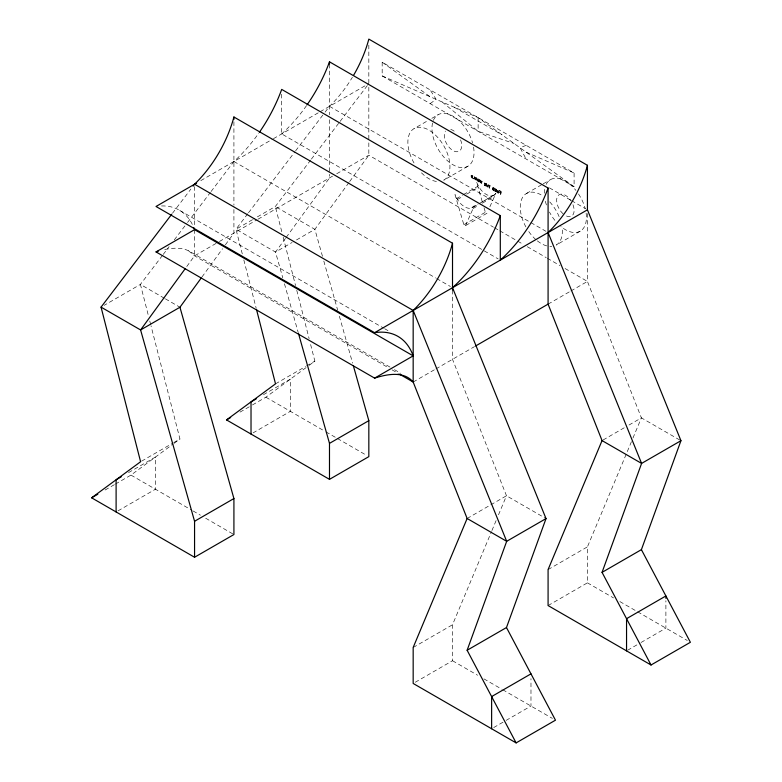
<?xml version="1.0" encoding="UTF-8"?>
<svg xmlns="http://www.w3.org/2000/svg" width="782" height="782" viewBox="0 0 782 782"><rect width="100%" height="100%" fill="white"/><g stroke="black" fill="none" stroke-linecap="round" stroke-linejoin="round"><path stroke-width="0.59" stroke-dasharray="3.91 2.93" d="M479.679 179.801L480.5 182.832M477.411 180.114L477.45 179.557M471.438 176.312L472.445 175.93L472.445 177.895L471.497 176.605M492.826 188.657L493.833 188.276L493.833 190.241L492.885 188.951M471.096 176.106L471.214 175.451M471.165 175.696L471.223 177.015A1.105 0.635 60 0 0 471.566 177.641L472.289 178.208M477.822 179.665L477.782 180.417M478.828 181.033L478.867 180.28M478.907 180.662L478.77 181.258M489.503 188.237L489.61 185.911L490.412 186.106M477.411 179.577L477.812 178.873A1.056 0.606 60 0 1 478.349 178.922M480.031 180.065L480.285 181.962L480.793 180.368L481.429 182.636L482.113 181.209L481.575 183.623M479.151 181.365L479.19 180.31A1.896 1.095 60 0 0 478.867 179.479L478.672 179.274M479.239 181.121L478.682 181.893M480.246 182.91L480.862 181.395M474.498 176.752L474.42 179.078C470.236 176.546 477 182.548 474.625 176.771M486.727 186.429L486.463 183.653L486.727 184.923L487.733 185.461L487.733 184.552M499.454 191.913L500.685 192.567L500.724 191.649L499.16 190.368L501.076 191.424L500.724 194.454M493.002 187.563L492.543 189.088M484.361 183.496L485.514 184.102L484.459 183.535M497.117 190.847L498.134 191.434L496.941 190.955L498.173 191.834L498.173 192.743L496.912 192.431L498.515 193.359L498.515 190.564L496.912 189.743L498.173 191.414L498.173 190.779M486.727 185.344L488.095 187.172M484.39 185.256L485.857 186.057L485.857 183.262L484.429 182.851M494.889 188.521L496.365 189.322L496.365 192.118C492.67 189.049 496.404 193.066 496.013 190.583L494.957 189.606M477.91 179.42L477.88 180.789M415.232 682.266L452.514 660.741L452.514 624.759L491.467 531.662M491.937 530.538L496.159 520.441M498.505 514.83L506.482 495.759L452.514 359.319L452.514 290.142M548.084 605.561L587.438 582.844L587.438 546.862L632.482 439.181M632.951 438.057L641.406 417.871L587.438 281.422L587.438 211.032M465.495 225.656L474.332 205.754L471.272 208.09A15.542 8.973 60 0 1 458.057 200.466L454.997 194.591L463.843 224.698L465.495 225.656L487.01 213.232L487.968 211.081M489.874 206.8L495.856 193.33L494.517 194.796L479.151 203.672L493.393 195.373M186.751 266.554L194.562 255.831L218.383 242.078M201.961 277.004L222.557 248.715M225.392 244.815L233.916 233.114L233.916 206.409M285.459 238.412L275.518 252.068L282.801 277.884M286.163 237.435L329.486 177.934L329.486 174.298M348.948 182.529L314.872 229.341L293.123 241.902M349.662 181.551L368.83 155.217L368.83 141.865M172.48 213.261L190.886 189.068M162.5 255.382L140.408 284.413L104.162 305.332M163.233 254.414L169.127 246.672M174.278 239.898L186.79 223.447M187.533 222.479L210.358 192.47M211.091 191.502L233.916 161.503A110.8 63.968 -60 0 0 258.764 133.175M247.757 213.75L235.978 229.234L242.615 255.196M248.49 212.782L294.882 151.816M295.616 150.848L324.335 113.107M325.068 112.139L329.486 106.332A90.067 52.003 -60 0 0 352.399 77.271M310.669 160.066L275.323 206.516L253.583 219.068M311.402 159.098L339.378 122.324M340.121 121.357L368.83 83.615L368.83 43.909M475.779 179.049L475.26 179.958L476.218 179.303L476.57 180.574M115.433 484.058L130.965 475.094L173.096 444.068M174.073 443.345L179.948 439.015L150.975 325.723M252.42 404.968L265.88 397.197L308.01 366.172M308.988 365.458L314.872 361.128L310.337 343.425M430.149 103.615L436.151 99.363L430.149 89.901M200.779 180.642L272.351 139.313M273.387 138.717L319.095 112.325M320.131 111.728L368.83 83.615M252.547 219.674L235.978 229.234L275.518 252.068L292.087 242.498M414.03 162.988A29.755 17.184 60 0 1 414.03 128.629L427.646 120.77M431.83 118.346L438.115 114.719M219.419 241.482L257.024 219.771M258.07 219.165L332.594 176.145M336.729 173.751L368.83 155.217L493.452 227.161M467.871 166.263L443.785 180.173A29.755 17.184 60 0 0 443.785 145.814A29.755 17.184 60 0 0 414.03 128.629M473.198 178.423L474.42 179.078M476.57 178.355L476.57 179.137L475.71 178.619M475.739 179.068L475.26 178.149M475.212 178.169L475.671 177.426L476.961 178.12L476.609 180.544M479.943 179.928L480.285 181.962M456.229 198.765L462.377 195.217M463.403 194.62L477.743 186.341M457.47 199.488L462.592 196.526M466.688 194.161L478.995 187.054M485.475 183.496L484.39 182.871M484.322 183.623L485.514 184.523L484.459 183.956M484.39 184.835L485.514 185.432L484.253 185.119M486.727 184.923L486.766 183.995M487.733 185.461L488.056 184.777M487.733 185.881L487.694 186.986M489.561 188.237L488.701 185.344M494.146 188.091L494.146 190.886L493.305 190.339M496.365 189.322L496.365 192.118M494.146 190.886L493.677 190.554M494.713 191.004L495.974 191.522M495.974 190.613L494.957 190.026M496.912 192.118L498.173 192.743M471.869 207.797L478.017 204.249M473.002 207.23L478.125 204.268M473.11 208.511L478.232 205.558M482.338 203.193L494.635 196.087M500.685 192.567L499.63 191.913M463.843 224.698L485.368 212.274L487.01 213.232M526.423 193.525L542.131 184.454M543.187 183.848L550.518 179.616M141.63 461.136L172.705 443.208M173.741 442.602L179.948 439.015M275.518 383.845L305.547 366.504M306.583 365.908L314.872 361.128M128.531 472.602L155.452 457.059L155.452 489.229L117.144 511.36M263.446 394.705L290.376 379.162L290.376 411.342L253.094 432.866M105.071 490.04L114.397 484.654M239.986 412.143L251.384 405.565M580.273 231.149L556.178 245.059A29.755 17.184 60 0 0 562.023 227.034M413.17 382.036L434.909 369.485M435.945 368.879L474.566 346.582M548.084 304.139L569.834 291.588M570.87 290.992L587.438 281.422L564.203 268.011M467.128 518.486L506.482 495.759L546.022 518.593M603.088 439.992L624.828 427.431M628.972 425.046L641.406 417.871L680.946 440.696M413.17 647.476L452.514 624.759M548.084 569.589L587.438 546.862M493.696 727.563L505.084 720.984M506.12 720.388L530.978 706.038L530.978 678.629M627.584 650.262L640.008 643.087M641.044 642.491L665.893 628.142L665.893 600.732M494.517 194.796L492.797 195.666A15.542 8.973 60 0 1 479.581 188.032L476.521 182.167L482.719 203.252M478.682 181.356L478.183 181.277M526.12 145.305L520.118 147.837L526.12 159.02M492.758 187.631L493.452 187.69M164.67 249.517C172.499 247.914 181.092 247.229 188.521 250.768L390.218 367.227M477.577 180.652L478.721 181.864M471.575 175.236L472.797 175.715L472.758 178.54L471.908 177.983M442.143 101.973L478.134 131.317L514.126 143.526M475.769 177.925L476.609 178.335M478.545 181.854L477.822 181.209M382.173 75.913L478.134 117.603L574.096 186.722L574.096 173.008L382.173 62.198L382.173 75.913L574.096 186.722M526.12 152.158L574.096 173.008M493.413 187.709L494.185 188.071M454.147 107.183L502.122 134.885M549.414 187.866L570.537 200.065M571.593 200.671L585.327 208.599M499.248 190.417L501.076 191.424L501.037 194.679M488.662 184.923L490.226 185.774M494.889 188.931L495.974 190.192M497.117 191.267L498.173 191.834L498.134 192.763M329.486 106.332L545.973 231.316M494.507 227.767L498.73 230.211M499.786 230.817L516.677 240.573M517.733 241.179L523.011 244.228M527.244 246.672L546.247 257.649M547.302 258.255L559.98 265.567M281.696 94.221L281.696 133.918L498.183 258.91M233.916 161.503L435.623 277.962M436.679 278.568L450.403 286.495M179.762 210.426L383.581 328.098M384.636 328.704L388.859 331.148M394.441 369.661L400.785 373.317M188.521 250.768L194.562 255.831L387.823 367.403M392.046 369.847L398.38 373.503M164.337 298.225L140.408 284.413L148.56 316.28M165.383 298.832L179.948 307.238M265.88 397.197L324.901 431.273M325.947 431.879L336.407 437.91M337.453 438.516L366.738 455.427M587.438 582.844L613.587 597.947M619.862 601.573L636.607 611.231M637.653 611.837L687.329 640.517M130.965 475.094L192.069 510.372M193.115 510.978L200.436 515.201M205.666 518.222L233.916 534.536M452.514 660.741L477.626 675.237M483.902 678.864L501.682 689.128M502.728 689.734L552.415 718.414M382.173 62.198L430.149 96.753M493.344 190.309L492.953 189.997A1.105 0.635 60 0 1 492.611 189.361L492.533 188.765M480.148 182.763L479.679 179.938M484.038 207.768L485.368 212.274M322.487 256.34L314.872 229.341L275.323 206.516L281.97 232.479M323.807 261.032L337.716 310.327M339.368 316.202L352.614 363.151M284.452 283.758L298.03 331.881M477.528 180.671L477.44 179.811M283.172 237.2L295.547 285.586M296.759 290.308L309.134 338.704M243.818 259.917L256.203 308.313M149.763 321.001L150.672 324.54M499.454 192.02L500.724 192.968L500.685 194.474M471.517 176.908L471.478 176.282M481.047 180.681L481.429 182.636M480.901 181.365L481.233 183.291M488.095 184.757L488.056 187.191M486.414 183.79L486.414 186.194M485.514 183.477L485.475 184.122M485.514 184.523L485.475 185.461M478.134 117.603L478.134 131.317M368.83 87.252L368.83 140.652M329.486 64.222L329.486 114.827M329.486 119.685L329.486 173.076M233.916 121.806L233.916 205.197M194.562 186.615L194.562 227.269M194.562 229.664L194.562 255.831M551.818 246.408A29.755 17.184 60 0 1 549.863 246.428M546.745 245.9A29.755 17.184 60 0 1 536.745 240.377M535.856 239.615A29.755 17.184 60 0 1 528.182 230.71M525.885 226.917A29.755 17.184 60 0 1 522.014 198.442A29.755 17.184 60 0 1 541.3 194.992M549.717 201.883A29.755 17.184 60 0 1 559.12 216.663M436.444 181.434A29.755 17.184 60 0 1 419.768 171.014M306.544 105.59A110.8 63.968 -60 0 1 281.696 133.918M586.109 213.124A29.755 17.184 60 0 1 560.831 226.467M554.878 220.348A29.755 17.184 60 0 1 549.453 212.03M546.442 204.982A29.755 17.184 60 0 1 545.074 199.938M544.35 193.232A29.755 17.184 60 0 1 545.074 187.357M546.168 184.396A29.755 17.184 60 0 1 575.914 190.417M578.514 193.965A29.755 17.184 60 0 1 585.259 208.833M572.962 204.708A12.365 7.136 60 0 1 565.396 215.47M563.128 213.828A12.365 7.136 60 0 1 557.644 196.243A12.365 7.136 60 0 1 571.016 200.896M473.54 147.084A29.755 17.184 60 0 1 452.543 164.513A29.755 17.184 60 0 1 432.671 122.471M433.355 120.448A29.755 17.184 60 0 1 452.915 116.147A29.755 17.184 60 0 1 472.582 142.92M460.569 139.812A12.365 7.136 60 0 1 452.993 150.584A12.365 7.136 60 0 1 445.427 131.073M450.735 129.431A12.365 7.136 60 0 1 455.261 132.05M161.493 205.959A90.067 52.003 -60 0 1 192.871 225.519M478.828 179.498A1.896 1.095 60 0 1 479.151 180.339M492.992 189.967A1.105 0.635 60 0 1 492.65 189.342"/><path stroke-width="1.17" d="M546.022 518.593L506.482 627.545L555.474 720.183L516.12 742.9L467.128 650.262L506.677 541.31L546.022 518.593L452.514 287.717A110.8 63.968 -60 0 0 500.304 215.617L281.696 89.402A110.8 63.968 -60 0 1 259.37 132.314M680.946 440.696L641.406 549.648L690.389 642.286L651.035 665.003L602.052 572.365L641.592 463.413L680.946 440.696L587.438 209.82L587.438 165.305L368.83 39.1A90.067 52.003 -60 0 1 353.542 75.355M374.617 378.126L413.17 355.869L194.562 229.664L156.019 251.921L374.617 378.126C386.816 374.226 403.786 370.717 413.17 382.036L467.128 518.486L413.17 647.476L413.17 683.458L516.12 742.9M307.15 104.72A110.8 63.968 -60 0 0 329.486 61.817L548.084 188.022L548.084 304.139L602.052 440.589L548.084 569.589L548.084 605.561L651.035 665.003M185.334 268.509L140.594 329.955L194.562 521.271L194.562 557.253L233.916 534.536L233.916 498.554L179.948 307.238L201.248 277.981M194.562 557.253L91.611 497.811L140.594 461.742L101.054 307.13L171.737 214.229M193.095 186.165L194.562 184.229A90.067 52.003 -60 0 0 233.916 116.997L452.514 243.202L452.514 290.142M353.278 365.497L368.83 420.657L368.83 456.639L329.486 479.356L226.526 419.914L275.518 383.845L256.496 309.486M196.634 183.027L156.019 206.477L374.617 332.692A90.067 52.003 -60 0 1 413.17 355.869M179.948 307.238L140.594 329.955L101.054 307.13M121.278 476.785L116.107 479.777L116.107 511.956M256.203 398.888L251.022 401.88L251.022 434.059M374.617 332.692L587.438 209.82M91.611 497.811L97.828 494.224M226.526 419.914L230.67 417.529M475.622 345.976L548.084 304.139M194.562 521.271L233.916 498.554M329.486 479.356L329.486 443.374L368.83 420.657M467.128 650.262L506.482 627.545M602.052 572.365L641.406 549.648M530.978 673.859L491.624 696.576L491.624 728.756M156.019 251.921L158.218 251.247M194.562 184.229L413.17 310.434L506.677 541.31L467.128 518.486M602.052 440.589L641.592 463.413L548.084 232.537A90.067 52.003 -60 0 0 587.438 165.305M399.436 374.109L413.17 382.036L413.17 310.434A90.067 52.003 -60 0 0 452.514 243.202M298.362 333.054L329.486 443.374M665.893 598.347L665.893 595.962L626.548 618.689L626.548 650.868M500.304 215.617L500.304 260.123A110.8 63.968 -60 0 0 548.084 188.022M329.486 61.817L329.486 64.222M233.916 116.997L233.916 119.402M193.76 227.552A90.067 52.003 -60 0 1 194.562 229.664"/></g></svg>
